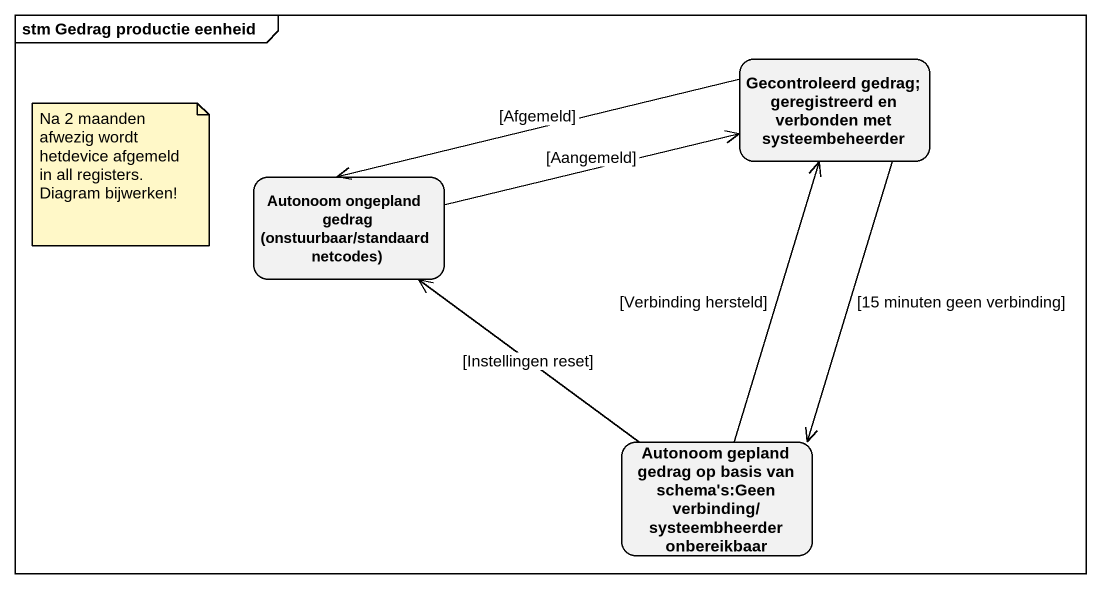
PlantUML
@startuml
mainframe stm Gedrag productie eenheid
hide empty description
state "Gecontroleerd gedrag; geregistreerd en verbonden met systeembeheerder" as Gecontroleerd_gedrag
state "Autonoom ongepland gedrag (onstuurbaar/standaard netcodes)" as Autonoom_ongepland_gedrag
state "Autonoom gepland gedrag op basis van schema's:Geen verbinding/ systeembheerder onbereikbaar" as Autonoom_gepland_gedrag_op
Gecontroleerd_gedrag -left-> Autonoom_ongepland_gedrag : [Afgemeld]
Gecontroleerd_gedrag --> Autonoom_gepland_gedrag_op : [15 minuten geen verbinding]
Autonoom_ongepland_gedrag -right-> Gecontroleerd_gedrag : [Aangemeld]
Autonoom_gepland_gedrag_op -up-> Gecontroleerd_gedrag : [Verbinding hersteld]
Autonoom_gepland_gedrag_op -up-> Autonoom_ongepland_gedrag : [Instellingen reset]
note as N1
  Na 2 maanden afwezig wordt hetdevice afgemeld in all registers.
  Diagram bijwerken!
end note
@enduml
